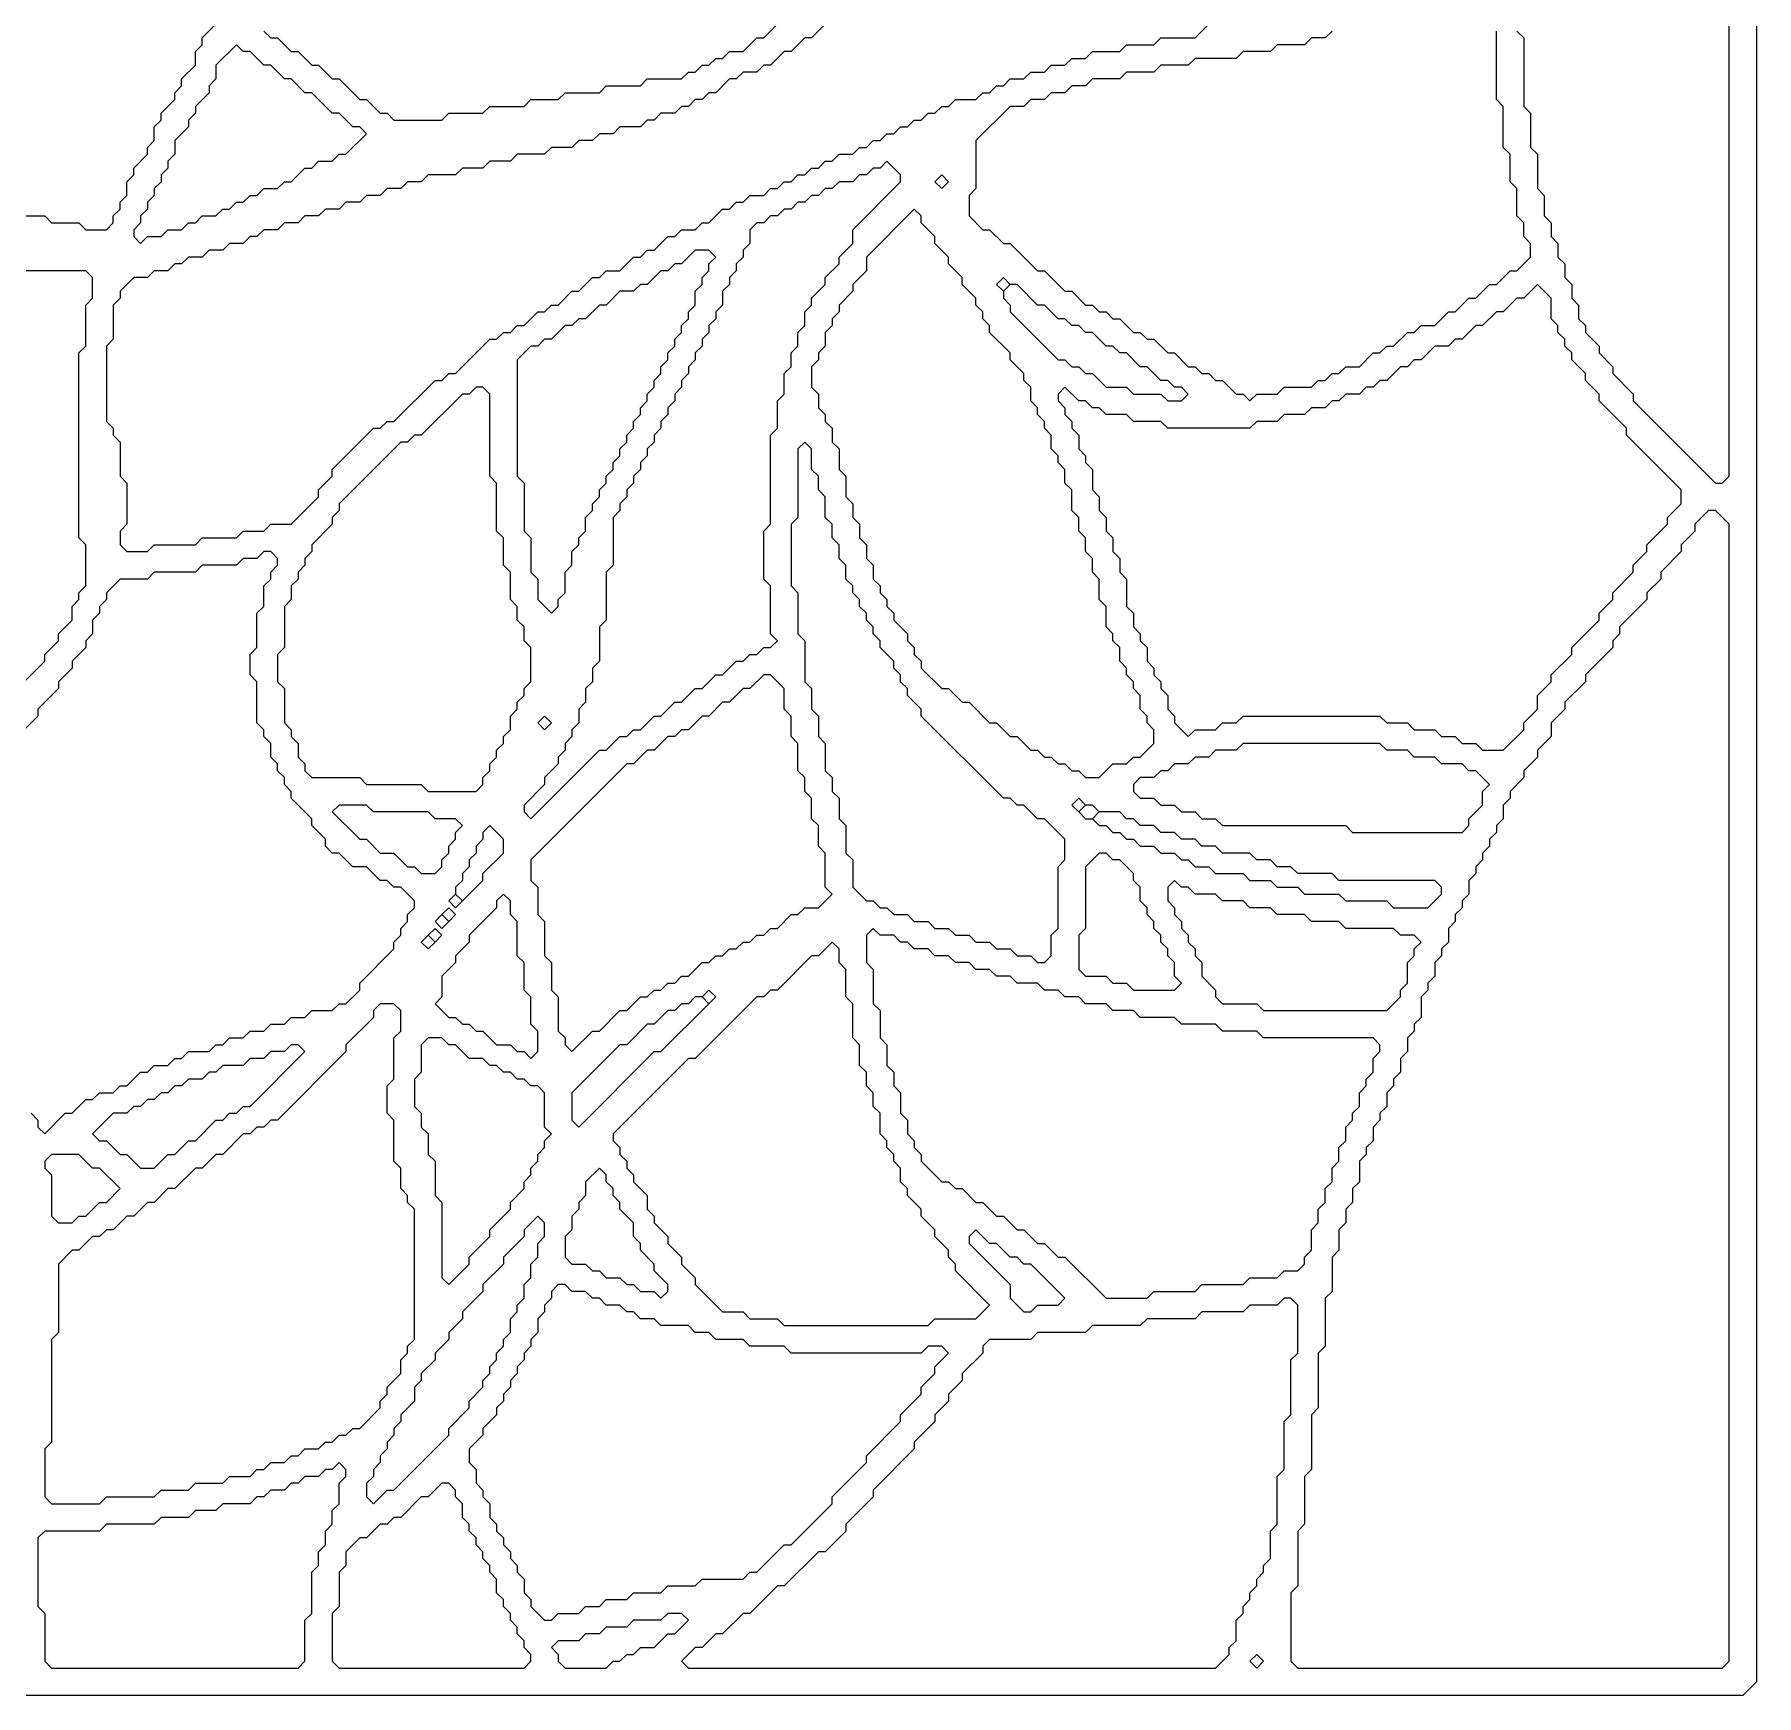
# Model space of a CAD drawing. Header units: millimetres. Extents: x 0 to 100, y 0 to 100.
# Drawn here: x 50.1 to 100.4, y -0.4 to 48.1 of the extents above; entities that cross this region are included whole.
import ezdxf

# ---------------------------------------------------------------- set-up
doc = ezdxf.new("R2010")
doc.units = ezdxf.units.MM
doc.layers.add('default', color=7, linetype='Continuous')

msp = doc.modelspace()

# ---------------------------------------------------------------- linework, layer by layer
at = {"layer": 'default'}
for points in [[(0, -0.4), (-0.4, 0), (-0.4, 100), (0, 100.4), (100, 100.4), (100.4, 100), (100.4, 0), (100, -0.4), (0, -0.4)], [(99.2, 35), (99.4, 35), (99.6, 35.2), (99.6, 53.8)], [(73.6, 48.8), (72.8, 48), (72.6, 48), (72.2, 47.6), (72, 47.6), (71.6, 47.2), (71.4, 47.2), (71.2, 47), (70.8, 47), (70.6, 46.8), (70.4, 46.8), (70, 46.4), (69.8, 46.4), (69.6, 46.2), (69.4, 46.2), (69.2, 46), (69, 46), (68.8, 45.8), (68.4, 45.8), (68.2, 45.6), (68, 45.6), (67.8, 45.4), (67.2, 45.4), (67, 45.2), (66.6, 45.2), (66.4, 45), (66, 45), (65.8, 44.8), (65.2, 44.8), (65, 44.6), (64.2, 44.6), (64, 44.4), (63.4, 44.4), (63.2, 44.2), (62.6, 44.2), (62.4, 44), (61.6, 44), (61.4, 43.8), (61, 43.8), (60.8, 43.6), (60.4, 43.6), (60.2, 43.4), (59.8, 43.4), (59.6, 43.2), (59.2, 43.2), (59, 43), (58.6, 43), (58.4, 42.8), (58, 42.8), (57.8, 42.6), (57.4, 42.6), (57.2, 42.4), (56.8, 42.4), (56.6, 42.2), (56.4, 42.2), (56.2, 42), (55.8, 42), (55.6, 41.8), (55.2, 41.8), (55, 41.6), (54.6, 41.6), (54.4, 41.4), (54.2, 41.4), (54, 41.2), (53.6, 41.2), (53.4, 41), (53, 41), (52.6, 40.6), (52.6, 40.4), (52.4, 40.2), (52.4, 39.2), (52.2, 39), (52.2, 36.8), (52.4, 36.6), (52.4, 36.4), (52.6, 36.2), (52.6, 35.2), (52.8, 35), (52.8, 33.8), (52.6, 33.6), (52.6, 33.2)], [(51.4, 42.6), (51.6, 42.4), (52.2, 42.4), (52.4, 42.6), (52.4, 42.8), (52.6, 43), (52.6, 43.2), (52.8, 43.4), (52.8, 43.8), (53, 44), (53, 44.2), (53.4, 44.6), (53.4, 44.8), (53.6, 45), (53.6, 45.4), (53.8, 45.6), (53.8, 45.8), (54.2, 46.2), (54.2, 46.4), (54.4, 46.6), (54.4, 46.8), (54.8, 47.2), (54.8, 47.6), (55, 47.8), (55, 48), (55.4, 48.4)], [(52.6, 33.2), (52.8, 33), (53.4, 33), (53.6, 33.2), (54.8, 33.2), (55, 33.4), (56, 33.4), (56.2, 33.6), (56.8, 33.6), (57, 33.8), (57.6, 33.8), (58.4, 34.6), (58.4, 34.8), (58.8, 35.2), (58.8, 35.4), (60, 36.6), (60.2, 36.6), (60.4, 36.8), (60.6, 36.8), (61.8, 38), (62, 38), (62.2, 38.2), (62.4, 38.2), (63.4, 39.2), (63.6, 39.2), (63.8, 39.4), (64, 39.4), (64.2, 39.6), (64.4, 39.6), (64.8, 40), (65, 40), (65.2, 40.2), (65.4, 40.2), (65.8, 40.6), (66, 40.6), (66.4, 41), (66.6, 41), (66.8, 41.2), (67.2, 41.2), (67.6, 41.6), (67.8, 41.6), (68, 41.8), (68.2, 41.8), (68.6, 42.2), (68.8, 42.2), (69, 42.4), (69.4, 42.4), (69.6, 42.6), (69.8, 42.6), (70.2, 43), (70.4, 43), (70.6, 43.2), (70.8, 43.2), (71, 43.4), (71.4, 43.4), (71.6, 43.6), (71.8, 43.6), (72, 43.8), (72.2, 43.8), (72.4, 44), (72.6, 44), (72.8, 44.2), (73, 44.2), (73.2, 44.4), (73.4, 44.4), (73.6, 44.6), (74, 44.6), (74.2, 44.8), (74.4, 44.8), (74.6, 45), (74.8, 45), (75, 45.2), (75.2, 45.2), (75.4, 45.4), (75.6, 45.4), (75.8, 45.6), (76, 45.6), (76.2, 45.8), (76.4, 45.8), (76.6, 46), (76.8, 46), (77, 46.2), (77.6, 46.2), (77.8, 46.4), (78, 46.4), (78.2, 46.6), (78.4, 46.6), (78.6, 46.8), (79, 46.8), (79.2, 47), (79.6, 47), (79.8, 47.2), (80.2, 47.2), (80.4, 47.4), (80.8, 47.4), (81, 47.6), (81.8, 47.6), (82, 47.8), (82.8, 47.8), (83, 48), (84, 48), (84.4, 48.4)], [(60.4, 45.8), (60.6, 45.6), (62, 45.6), (62.2, 45.8), (63.2, 45.8), (63.4, 46), (64.4, 46), (64.6, 46.2), (65.4, 46.2), (65.6, 46.4), (66.6, 46.4), (66.8, 46.6), (67.8, 46.6), (68, 46.8), (69, 46.8), (69.2, 47), (69.4, 47), (69.6, 47.2), (69.8, 47.2), (70, 47.4), (70.2, 47.4), (70.4, 47.6), (70.8, 47.6), (71.2, 48), (71.4, 48), (71.8, 48.4)], [(53, 42.2), (53.2, 42), (53.4, 42.2), (53.8, 42.2), (54, 42.4), (54.4, 42.4), (54.6, 42.6), (54.8, 42.6), (55, 42.8), (55.4, 42.8), (55.6, 43), (55.8, 43), (56, 43.2), (56.2, 43.2), (56.4, 43.4), (56.6, 43.4), (56.8, 43.6), (57.2, 43.6), (57.4, 43.8), (57.6, 43.8), (58, 44.2), (58.2, 44.2), (58.4, 44.4), (58.8, 44.4), (59, 44.6), (59.2, 44.6), (59.8, 45.2), (59.6, 45.4), (59.4, 45.4), (59, 45.8), (58.8, 45.8), (58.2, 46.4), (58, 46.4), (57.6, 46.8), (57.4, 46.8), (57, 47.2), (56.8, 47.2), (56.4, 47.6), (56.2, 47.6), (56, 47.8), (55.4, 47.2), (55.4, 46.8), (55.2, 46.6), (55.2, 46.4), (54.8, 46), (54.8, 45.8), (54.6, 45.6), (54.6, 45.4), (54.2, 45), (54.2, 44.6), (54, 44.4), (54, 44.2), (53.8, 44), (53.8, 43.8), (53.6, 43.6), (53.6, 43.4), (53.4, 43.2), (53.4, 43), (53.2, 42.8), (53.2, 42.6), (53, 42.4), (53, 42.2)], [(56.8, 48.2), (57, 48), (57.2, 48), (57.6, 47.6), (57.8, 47.6), (58.2, 47.2), (58.4, 47.2), (58.8, 46.8), (59, 46.8), (59.6, 46.2), (59.8, 46.2), (60.2, 45.8), (60.4, 45.8)], [(88, 48.2), (87.8, 48), (87.4, 48), (87.2, 47.8), (86.4, 47.8), (86.2, 47.6), (85.4, 47.6), (85.2, 47.4), (84, 47.4), (83.8, 47.2), (83, 47.2), (82.8, 47), (82, 47), (81.8, 46.8), (81, 46.8), (80.8, 46.6), (80.4, 46.6), (80.2, 46.4), (79.8, 46.4), (79.6, 46.2), (79.2, 46.2), (79, 46), (78.6, 46), (77.6, 45), (77.6, 43.6), (77.4, 43.4), (77.4, 42.8), (77.8, 42.4), (78, 42.4), (78.4, 42), (78.6, 42), (79.4, 41.2), (79.6, 41.2), (80.2, 40.6), (80.4, 40.6), (80.8, 40.2), (81, 40.2), (81.2, 40), (81.4, 40), (81.6, 39.8), (81.8, 39.8), (82.2, 39.4), (82.4, 39.4), (82.6, 39.2), (82.8, 39.2), (83.2, 38.8), (83.4, 38.8), (83.8, 38.4), (84, 38.4), (84.2, 38.2), (84.4, 38.2), (84.6, 38), (84.8, 38), (85.2, 37.6), (85.4, 37.6)], [(85.4, 37.6), (85.6, 37.4), (85.8, 37.6), (86.4, 37.6), (86.6, 37.8), (87.4, 37.8), (87.6, 38), (87.8, 38), (88, 38.2), (88.2, 38.2), (88.4, 38.4), (88.8, 38.4), (89.2, 38.8), (89.4, 38.8), (89.6, 39), (89.8, 39), (90.2, 39.4), (90.4, 39.4), (90.6, 39.6), (91, 39.6), (91.4, 40), (91.6, 40), (92, 40.4), (92.2, 40.4), (92.6, 40.8), (92.8, 40.8), (93.2, 41.2), (93.4, 41.2), (93.8, 41.6), (93.8, 42), (93.6, 42.2), (93.6, 42.6), (93.4, 42.8), (93.4, 43.6), (93.2, 43.8), (93.2, 44.6), (93, 44.8), (93, 46), (92.8, 46.2), (92.8, 48.2)], [(93.4, 48.2), (93.6, 48), (93.6, 46), (93.8, 45.8), (93.8, 44.8), (94, 44.6), (94, 43.6), (94.2, 43.4), (94.2, 42.8), (94.4, 42.6), (94.4, 42.2), (94.6, 42), (94.6, 41.6), (94.8, 41.4), (94.8, 41), (95, 40.8), (95, 40.4), (95.2, 40.2), (95.2, 39.8), (95.4, 39.6), (95.4, 39.4), (95.8, 39), (95.8, 38.8), (96.2, 38.4), (96.2, 38.2), (96.8, 37.6), (96.8, 37.4), (99.2, 35)], [(64.4, 25.4), (64.6, 25.2), (66.6, 27.2), (66.8, 27.2), (67.2, 27.6), (67.4, 27.6), (67.6, 27.8), (67.8, 27.8), (68.2, 28.2), (68.4, 28.2), (68.8, 28.6), (69, 28.6), (69.4, 29), (69.6, 29), (70, 29.4), (70.2, 29.4), (70.6, 29.8), (70.8, 29.8), (71, 30), (71.2, 30), (71.4, 30.2), (71.6, 30.2), (71.8, 30.4), (71.6, 30.6), (71.6, 32), (71.4, 32.2), (71.4, 33.6), (71.6, 33.8), (71.6, 36.4), (71.8, 36.6), (71.8, 37.4), (72, 37.6), (72, 38.2), (72.2, 38.4), (72.2, 38.8), (72.4, 39), (72.4, 39.4), (72.6, 39.6), (72.6, 40), (72.8, 40.2), (72.8, 40.4), (73.2, 40.8), (73.2, 41), (73.6, 41.4), (73.6, 41.6), (74, 42), (74, 42.4), (75.4, 43.8), (75.4, 44), (75, 44.4), (74.8, 44.2), (74.6, 44.2), (74.4, 44), (74.2, 44), (74, 43.8), (73.6, 43.8), (73.4, 43.6), (73.2, 43.6), (73, 43.4), (72.8, 43.4), (72.6, 43.2), (72.4, 43.2), (72.2, 43), (72, 43), (71.8, 42.8), (71.6, 42.8), (71.4, 42.6), (71.2, 42.6), (71, 42.4), (71, 42), (70.8, 41.8), (70.8, 41.6), (70.6, 41.4), (70.6, 41.2), (70.4, 41), (70.4, 40.8), (70.2, 40.6), (70.2, 40.2), (70, 40), (70, 39.8), (69.8, 39.6), (69.8, 39.4), (69.6, 39.2), (69.6, 39), (69.4, 38.8), (69.4, 38.6), (69.2, 38.4), (69.2, 38.2), (69, 38), (69, 37.8), (68.8, 37.6), (68.8, 37.4), (68.6, 37.2), (68.6, 37), (68.4, 36.8), (68.4, 36.6), (68.2, 36.4), (68.2, 36.2), (68, 36), (68, 35.8), (67.8, 35.6), (67.8, 35.4), (67.6, 35.2), (67.6, 35), (67.4, 34.8), (67.4, 34.6), (67.2, 34.4), (67.2, 34.2), (67, 34), (67, 32.6), (66.8, 32.4), (66.8, 31), (66.6, 30.8), (66.6, 29.8), (66.4, 29.6), (66.4, 29.2), (66.2, 29), (66.2, 28.6), (66, 28.4), (66, 28), (65.8, 27.8), (65.8, 27.6), (65.6, 27.4), (65.6, 27.2), (65.4, 27), (65.4, 26.8), (65, 26.4), (65, 26.2), (64.4, 25.6), (64.4, 25.4)], [(76.4, 43.8), (76.6, 43.6), (76.8, 43.8), (76.6, 44), (76.4, 43.8)], [(49.2, 42.8), (50.4, 42.8), (50.6, 42.6), (51.4, 42.6)], [(80.6, 26.6), (80.8, 26.4), (81.2, 26.4), (81.6, 26.8), (82, 26.8), (82.2, 27), (82.4, 27), (82.8, 27.4), (82.8, 27.8), (82.6, 28), (82.6, 28.2), (82.4, 28.4), (82.4, 28.8), (82.2, 29), (82.2, 29.2), (82, 29.4), (82, 29.6), (81.8, 29.8), (81.8, 30.2), (81.6, 30.4), (81.6, 30.6), (81.4, 30.8), (81.4, 31.4), (81.2, 31.6), (81.2, 32.2), (81, 32.4), (81, 32.8), (80.8, 33), (80.8, 33.4), (80.6, 33.6), (80.6, 34), (80.4, 34.2), (80.4, 34.8), (80.2, 35), (80.2, 35.4), (80, 35.6), (80, 35.8), (79.8, 36), (79.8, 36.4), (79.6, 36.6), (79.6, 36.8), (79.4, 37), (79.4, 37.2), (79.2, 37.4), (79.2, 37.8), (79, 38), (79, 38.2), (78.6, 38.6), (78.6, 38.8), (78, 39.4), (78, 39.6), (77.8, 39.8), (77.8, 40), (77.6, 40.2), (77.6, 40.4), (77.2, 40.8), (77.2, 41), (76.8, 41.4), (76.8, 41.6), (76.4, 42), (76.4, 42.2), (76, 42.6), (76, 42.8), (75.8, 43), (74.4, 41.6), (74.4, 41.2), (74, 40.8), (74, 40.6), (73.6, 40.2), (73.6, 40), (73.4, 39.8), (73.4, 39.6), (73.2, 39.4), (73.2, 39), (73, 38.8), (73, 38.6), (72.8, 38.4), (72.8, 37.8), (73, 37.6), (73, 37.2), (73.2, 37), (73.2, 36.8), (73.4, 36.6), (73.4, 36.2), (73.6, 36), (73.6, 35.4), (73.8, 35.2), (73.8, 34.6), (74, 34.4), (74, 34), (74.2, 33.8), (74.2, 33.4), (74.4, 33.2), (74.4, 32.8), (74.6, 32.6), (74.6, 32.2), (74.8, 32), (74.8, 31.8), (75, 31.6), (75, 31.4), (75.2, 31.2), (75.2, 31), (75.6, 30.6), (75.6, 30.4), (75.8, 30.2), (75.8, 30), (76, 29.8), (76, 29.6), (76.6, 29), (76.8, 29), (77.2, 28.6), (77.4, 28.6), (78, 28), (78.2, 28), (78.6, 27.6), (78.8, 27.6), (79.2, 27.2), (79.4, 27.2), (79.6, 27), (79.8, 27), (80, 26.8), (80.2, 26.8), (80.4, 26.6), (80.6, 26.6)], [(65.2, 31.2), (65.4, 31.4), (65.4, 31.6), (65.6, 31.8), (65.6, 32.4), (65.8, 32.6), (65.8, 33), (66, 33.2), (66, 33.4), (66.2, 33.6), (66.2, 34), (66.4, 34.2), (66.4, 34.4), (66.6, 34.6), (66.6, 34.8), (66.8, 35), (66.8, 35.2), (67, 35.4), (67, 35.6), (67.2, 35.8), (67.2, 36), (67.4, 36.2), (67.4, 36.4), (67.6, 36.6), (67.6, 36.8), (67.8, 37), (67.8, 37.2), (68, 37.4), (68, 37.6), (68.2, 37.8), (68.2, 38), (68.4, 38.2), (68.4, 38.4), (68.6, 38.6), (68.6, 38.8), (68.8, 39), (68.8, 39.2), (69, 39.4), (69, 39.6), (69.2, 39.8), (69.2, 40), (69.4, 40.2), (69.4, 40.6), (69.6, 40.8), (69.6, 41), (69.8, 41.2), (69.8, 41.4), (70, 41.6), (69.8, 41.8), (69.4, 41.8), (69, 41.4), (68.8, 41.4), (68.6, 41.2), (68.4, 41.2), (68, 40.8), (67.8, 40.8), (67.6, 40.6), (67.2, 40.6), (66.8, 40.2), (66.6, 40.2), (66.2, 39.8), (66, 39.8), (65.8, 39.6), (65.6, 39.6), (65.2, 39.2), (65, 39.2), (64.8, 39), (64.6, 39), (64.2, 38.6), (64.2, 35.2), (64.4, 35), (64.4, 33.6), (64.6, 33.4), (64.6, 32.4), (64.8, 32.2), (64.8, 31.6), (65.2, 31.2)], [(49.8, 29.2), (50.4, 29.8), (50.4, 30), (50.8, 30.4), (50.8, 30.6), (51.2, 31), (51.2, 31.4), (51.4, 31.6), (51.4, 31.8), (51.6, 32), (51.6, 33.2), (51.4, 33.4), (51.4, 38.8), (51.6, 39), (51.6, 40.2), (51.8, 40.4), (51.8, 41), (51.6, 41.2), (49.4, 41.2)], [(78.2, 40.8), (78.4, 40.6), (78.6, 40.8), (78.4, 41), (78.2, 40.8)], [(83, 37.6), (83.2, 37.4), (83.6, 37.4), (83.8, 37.6), (83.6, 37.8), (83.4, 37.8), (83.2, 38), (83, 38), (82.6, 38.4), (82.4, 38.4), (82, 38.8), (81.8, 38.8), (81.6, 39), (81.4, 39), (81, 39.4), (80.8, 39.4), (80.6, 39.6), (80.4, 39.6), (80.2, 39.8), (80, 39.8), (79.6, 40.2), (79.4, 40.2), (78.8, 40.8), (78.6, 40.8), (78.4, 40.6), (78.4, 40.4), (78.6, 40.2), (78.6, 40), (80, 38.6), (80.2, 38.6), (80.4, 38.4), (80.6, 38.4), (80.8, 38.2), (81, 38.2), (81.4, 37.8), (82, 37.8), (82.2, 37.6), (83, 37.6)], [(92.2, 27.4), (92.4, 27.2), (93, 27.2), (93.6, 27.8), (93.6, 28), (94, 28.4), (94, 28.8), (94.4, 29.2), (94.4, 29.4), (95, 30), (95, 30.2), (95.8, 31), (95.8, 31.2), (96.2, 31.6), (96.2, 31.8), (96.8, 32.4), (96.8, 32.6), (97.2, 33), (97.2, 33.2), (97.8, 33.8), (97.8, 34), (98.2, 34.4), (98.2, 34.8), (96.6, 36.4), (96.6, 36.6), (95.8, 37.4), (95.8, 37.6), (95.4, 38), (95.4, 38.2), (95, 38.6), (95, 38.8), (94.8, 39), (94.8, 39.2), (94.6, 39.4), (94.6, 39.6), (94.4, 39.8), (94.4, 40.4), (94, 40.8), (93.6, 40.4), (93.4, 40.4), (93, 40), (92.8, 40), (92.4, 39.6), (92.2, 39.6), (91.8, 39.2), (91.6, 39.2), (91.4, 39), (91, 39), (90.6, 38.6), (90.4, 38.6), (90.2, 38.4), (90, 38.4), (89.6, 38), (89.4, 38), (89.2, 37.8), (89, 37.8), (88.8, 37.6), (88.4, 37.6), (88.2, 37.4), (88, 37.4), (87.8, 37.2), (87.4, 37.2), (87.2, 37), (86.6, 37), (86.4, 36.8), (85.8, 36.8), (85.6, 36.6), (83.2, 36.6), (83, 36.8), (82.2, 36.8), (82, 37), (81.4, 37), (81.2, 37.2), (81, 37.2), (80.8, 37.4), (80.6, 37.4), (80.2, 37.8), (80, 37.6), (80, 37.4), (80.2, 37.2), (80.2, 37), (80.4, 36.8), (80.4, 36.6), (80.6, 36.4), (80.6, 36), (80.8, 35.8), (80.8, 35.6), (81, 35.4), (81, 34.8), (81.2, 34.6), (81.2, 34.2), (81.4, 34), (81.4, 33.6), (81.6, 33.4), (81.6, 33), (81.8, 32.8), (81.8, 32.4), (82, 32.2), (82, 31.4), (82.2, 31.2), (82.2, 30.8), (82.4, 30.6), (82.4, 30.4), (82.6, 30.2), (82.6, 29.8), (82.8, 29.6), (82.8, 29.4), (83, 29.2), (83, 29), (83.2, 28.8), (83.2, 28.4), (83.4, 28.2), (83.4, 28), (83.8, 27.6), (84, 27.8), (84.6, 27.8), (84.8, 28), (85.2, 28), (85.4, 28.2), (89.4, 28.2), (89.6, 28), (90.2, 28), (90.4, 27.8), (91, 27.8), (91.2, 27.6), (91.6, 27.6), (91.8, 27.4), (92.2, 27.4)], [(61.4, 26.2), (61.6, 26), (63, 26), (63.2, 26.2), (63.2, 26.4), (63.4, 26.6), (63.4, 26.8), (63.6, 27), (63.6, 27.2), (63.8, 27.4), (63.8, 27.6), (64, 27.8), (64, 28.2), (64.2, 28.4), (64.2, 28.6), (64.4, 28.8), (64.4, 29), (64.6, 29.2), (64.6, 30.2), (64.4, 30.4), (64.4, 30.8), (64.2, 31), (64.2, 31.4), (64, 31.6), (64, 32.4), (63.8, 32.6), (63.8, 33.4), (63.6, 33.6), (63.6, 35), (63.4, 35.2), (63.4, 37.6), (63.2, 37.8), (63, 37.8), (62.8, 37.6), (62.6, 37.6), (61.4, 36.4), (61.2, 36.4), (61, 36.2), (60.8, 36.2), (59, 34.4), (59, 34.2), (58.8, 34), (58.8, 33.8), (58.2, 33.2), (58.2, 33), (58, 32.8), (58, 32.6), (57.8, 32.4), (57.8, 32.2), (57.6, 32), (57.6, 31.6), (57.4, 31.4), (57.4, 30.2), (57.2, 30), (57.2, 29.2), (57.4, 29), (57.4, 28), (57.6, 27.8), (57.6, 27.6), (57.8, 27.4), (57.8, 27), (58, 26.8), (58, 26.6), (58.2, 26.4), (59.6, 26.4), (59.8, 26.2), (61.4, 26.2)], [(79.2, 21.2), (79.4, 21), (79.6, 21), (79.8, 21.2), (79.8, 21.8), (80, 22), (80, 23.8), (80.2, 24), (80.2, 24.6), (79.6, 25.2), (79.4, 25.2), (79, 25.6), (78.8, 25.6), (78.6, 25.8), (78.4, 25.8), (76, 28.2), (76, 28.4), (75.6, 28.8), (75.6, 29), (75.4, 29.2), (75.4, 29.4), (75.2, 29.6), (75.2, 29.8), (74.8, 30.2), (74.8, 30.4), (74.6, 30.6), (74.6, 30.8), (74.4, 31), (74.4, 31.2), (74.2, 31.4), (74.2, 31.6), (74, 31.8), (74, 32), (73.8, 32.2), (73.8, 32.6), (73.6, 32.8), (73.6, 33.2), (73.4, 33.4), (73.4, 33.8), (73.2, 34), (73.2, 34.6), (73, 34.8), (73, 35.2), (72.8, 35.4), (72.8, 36), (72.6, 36.2), (72.4, 36), (72.4, 34), (72.2, 33.8), (72.2, 32), (72.4, 31.8), (72.4, 30.6), (72.6, 30.4), (72.6, 29.2), (72.8, 29), (72.8, 28.4), (73, 28.2), (73, 27.6), (73.2, 27.4), (73.2, 26.6), (73.4, 26.4), (73.4, 26), (73.6, 25.8), (73.6, 25.2), (73.8, 25), (73.8, 24.2), (74, 24), (74, 23.2), (74.4, 22.8), (74.6, 22.8), (74.8, 22.6), (75, 22.6), (75.2, 22.4), (75.6, 22.4), (75.8, 22.2), (76.2, 22.2), (76.4, 22), (76.8, 22), (77, 21.8), (77.4, 21.8), (77.6, 21.6), (78, 21.6), (78.2, 21.4), (78.6, 21.4), (78.8, 21.2), (79.2, 21.2)], [(86.8, 0.6), (87, 0.4), (99.4, 0.4), (99.6, 0.6), (99.6, 33.8), (99.2, 34.2), (99, 34.2), (98.6, 33.8), (98.6, 33.6), (98.2, 33.2), (98.2, 33), (97.6, 32.4), (97.6, 32.2), (97.2, 31.8), (97.2, 31.6), (96.4, 30.8), (96.4, 30.6), (96.2, 30.4), (96.2, 30.2), (95.4, 29.4), (95.4, 29.2), (94.8, 28.6), (94.8, 28.4), (94.4, 28), (94.4, 27.6), (94, 27.2), (94, 27), (93.6, 26.6), (93.6, 26.4), (93.2, 26), (93.2, 25.8), (93, 25.6), (93, 25.2), (92.8, 25), (92.8, 24.8), (92.6, 24.6), (92.6, 24.4), (92.4, 24.2), (92.4, 24), (92.2, 23.8), (92.2, 23.6), (92, 23.4), (92, 23), (91.8, 22.8), (91.8, 22.6), (91.6, 22.4), (91.6, 22.2), (91.4, 22), (91.4, 21.6), (91.2, 21.4), (91.2, 21.2), (91, 21), (91, 20.6), (90.8, 20.4), (90.8, 20.2), (90.6, 20), (90.6, 19.4), (90.4, 19.2), (90.4, 19), (90.2, 18.8), (90.2, 18.4), (90, 18.2), (90, 17.8), (89.8, 17.6), (89.8, 17.4), (89.6, 17.2), (89.6, 16.8), (89.4, 16.6), (89.4, 16.4), (89.2, 16.2), (89.2, 15.8), (89, 15.6), (89, 15.4), (88.8, 15.2), (88.8, 14.6), (88.6, 14.4), (88.6, 14), (88.4, 13.8), (88.4, 13.4), (88.2, 13.2), (88.2, 12.6), (88, 12.4), (88, 11.4), (87.8, 11.2), (87.8, 9.8), (87.6, 9.6), (87.6, 8), (87.4, 7.8), (87.4, 6.2), (87.2, 6), (87.2, 4.6), (87, 4.4), (87, 2.8), (86.8, 2.6), (86.8, 0.6)], [(50.2, 16.2), (50.4, 16), (51, 16.6), (51.2, 16.6), (51.6, 17), (51.8, 17), (52, 17.2), (52.4, 17.2), (52.6, 17.4), (52.8, 17.4), (53.2, 17.8), (53.4, 17.8), (53.6, 18), (54, 18), (54.2, 18.2), (54.4, 18.2), (54.6, 18.4), (55.2, 18.4), (55.4, 18.6), (55.6, 18.6), (55.8, 18.8), (56.2, 18.8), (56.4, 19), (56.8, 19), (57, 19.2), (57.4, 19.2), (57.6, 19.4), (58, 19.4), (58.2, 19.6), (58.8, 19.6), (59, 19.8), (59.2, 19.8), (59.6, 20.2), (59.6, 20.4), (60.6, 21.4), (60.6, 21.6), (60.8, 21.8), (60.8, 22), (61, 22.2), (61, 22.4), (61.2, 22.6), (61.2, 22.8), (60.8, 23.2), (60.6, 23.2), (60.4, 23.4), (60.2, 23.4), (59.8, 23.8), (59.4, 23.8), (59, 24.2), (58.8, 24.2), (58.6, 24.4), (58.6, 24.6), (58.2, 25), (58.2, 25.2), (57.6, 25.8), (57.6, 26), (57.4, 26.2), (57.4, 26.4), (57.2, 26.6), (57.2, 26.8), (57, 27), (57, 27.4), (56.8, 27.6), (56.8, 27.8), (56.6, 28), (56.6, 29.2), (56.4, 29.4), (56.4, 30), (56.6, 30.2), (56.6, 31.2), (56.8, 31.4), (56.8, 32), (57, 32.2), (57, 32.4), (57.2, 32.6), (57.2, 32.8), (57, 33), (56.8, 33), (56.6, 32.8), (56.2, 32.8), (56, 32.6), (55, 32.6), (54.8, 32.4), (53.6, 32.4), (53.4, 32.2), (52.6, 32.2), (52.2, 31.8), (52.2, 31.6), (52, 31.4), (52, 31.2), (51.8, 31), (51.8, 30.6), (51.6, 30.4), (51.6, 30.2), (51.2, 29.8), (51.2, 29.6), (50.8, 29.2), (50.8, 29), (50.2, 28.4), (50.2, 28.2), (49.4, 27.4)], [(65.6, 18.6), (65.8, 18.4), (66.4, 19), (66.6, 19), (67.2, 19.6), (67.4, 19.6), (67.8, 20), (68, 20), (68.2, 20.2), (68.4, 20.2), (68.6, 20.4), (68.8, 20.4), (69, 20.6), (69.2, 20.6), (69.6, 21), (69.8, 21), (70, 21.2), (70.2, 21.2), (70.4, 21.4), (70.6, 21.4), (70.8, 21.6), (71, 21.6), (71.2, 21.8), (71.4, 21.8), (71.6, 22), (71.8, 22), (72.2, 22.4), (72.4, 22.4), (72.6, 22.6), (73, 22.6), (73.4, 23), (73.2, 23.2), (73.2, 24.2), (73, 24.4), (73, 25), (72.8, 25.2), (72.8, 25.8), (72.6, 26), (72.6, 26.4), (72.4, 26.6), (72.4, 27.4), (72.2, 27.6), (72.2, 28.2), (72, 28.4), (72, 29), (71.6, 29.4), (71.4, 29.4), (71, 29), (70.8, 29), (70.4, 28.6), (70.2, 28.6), (69.8, 28.2), (69.6, 28.2), (69.2, 27.8), (69, 27.8), (68.8, 27.6), (68.6, 27.6), (68.2, 27.2), (68, 27.2), (67.6, 26.8), (67.4, 26.8), (64.6, 24), (64.6, 23.4), (64.8, 23.2), (64.8, 22.4), (65, 22.2), (65, 21.2), (65.2, 21), (65.2, 20.2), (65.4, 20), (65.4, 19), (65.6, 18.8), (65.6, 18.6)], [(64.8, 28), (65, 27.8), (65.2, 28), (65, 28.2), (64.8, 28)], [(88.4, 25), (88.6, 24.8), (91.8, 24.8), (92, 25), (92, 25.2), (92.4, 25.6), (92.4, 26), (92.6, 26.2), (92.2, 26.6), (92, 26.6), (91.8, 26.8), (91.2, 26.8), (91, 27), (90.4, 27), (90.2, 27.2), (89.6, 27.2), (89.4, 27.4), (85.4, 27.4), (85.2, 27.2), (84.6, 27.2), (84.4, 27), (84, 27), (83.8, 26.8), (83.4, 26.8), (83.2, 26.6), (83, 26.6), (82.8, 26.4), (82.4, 26.4), (82.2, 26.2), (82.2, 26), (82.4, 25.8), (82.8, 25.8), (83, 25.6), (83.4, 25.6), (83.6, 25.4), (84, 25.4), (84.2, 25.2), (84.6, 25.2), (84.8, 25), (88.4, 25)], [(80.4, 25.6), (80.6, 25.4), (80.8, 25.6), (80.6, 25.8), (80.4, 25.6)], [(61.2, 23.8), (61.4, 23.6), (61.8, 23.6), (62, 23.8), (62, 24), (62.2, 24.2), (62.2, 24.4), (62.4, 24.6), (62.4, 24.8), (62.6, 25), (62.4, 25.2), (61.8, 25.2), (61.6, 25.4), (60, 25.4), (59.8, 25.6), (59, 25.6), (58.8, 25.4), (59.6, 24.6), (59.8, 24.6), (60.2, 24.2), (60.6, 24.2), (61, 23.8), (61.2, 23.8)], [(80.6, 25.4), (80.8, 25.2), (81, 25.2), (81.2, 25.4), (81, 25.6), (80.8, 25.6), (80.6, 25.4)], [(89.6, 22.8), (89.8, 22.6), (90.8, 22.6), (91.2, 23), (91.2, 23.2), (91, 23.4), (88.2, 23.4), (88, 23.6), (87, 23.6), (86.8, 23.8), (86.4, 23.8), (86.2, 24), (85.8, 24), (85.6, 24.2), (84.8, 24.2), (84.6, 24.4), (84.2, 24.4), (84, 24.6), (83.6, 24.6), (83.4, 24.8), (83, 24.8), (82.8, 25), (82.4, 25), (82.2, 25.2), (82, 25.2), (81.8, 25.4), (81.2, 25.4), (81, 25.2), (81.2, 25), (81.4, 25), (81.6, 24.8), (81.8, 24.8), (82, 24.6), (82.2, 24.6), (82.4, 24.4), (82.8, 24.4), (83, 24.2), (83.4, 24.2), (83.6, 24), (83.8, 24), (84, 23.8), (84.4, 23.8), (84.6, 23.6), (85.4, 23.6), (85.6, 23.4), (86.2, 23.4), (86.4, 23.2), (87, 23.2), (87.2, 23), (88.2, 23), (88.4, 22.8), (89.6, 22.8)], [(62.4, 23), (62.6, 22.8), (63.2, 23.4), (63.2, 23.6), (63.8, 24.2), (63.8, 24.6), (63.4, 25), (63.2, 24.8), (63.2, 24.6), (63, 24.4), (63, 24.2), (62.8, 24), (62.8, 23.8), (62.6, 23.6), (62.6, 23.4), (62.4, 23.2), (62.4, 23)], [(82, 20.4), (82.2, 20.2), (83.4, 20.2), (83.6, 20.4), (83.4, 20.6), (83.4, 21), (83.2, 21.2), (83.2, 21.4), (83, 21.6), (83, 21.8), (82.8, 22), (82.8, 22.2), (82.6, 22.4), (82.6, 22.6), (82.4, 22.8), (82.4, 23.2), (82.2, 23.4), (82.2, 23.6), (81.8, 24), (81.6, 24), (81.4, 24.2), (81.2, 24.2), (80.8, 23.8), (80.8, 22), (80.6, 21.8), (80.6, 20.8), (80.8, 20.6), (81.4, 20.6), (81.6, 20.4), (82, 20.4)], [(85.8, 19.8), (86, 19.6), (89.6, 19.6), (90, 20), (90, 20.2), (90.2, 20.4), (90.2, 21), (90.4, 21.2), (90.4, 21.4), (90.6, 21.6), (90.4, 21.8), (90, 21.8), (89.8, 22), (88.4, 22), (88.2, 22.2), (87.4, 22.2), (87.2, 22.4), (86.4, 22.4), (86.2, 22.6), (85.6, 22.6), (85.4, 22.8), (84.8, 22.8), (84.6, 23), (84, 23), (83.8, 23.2), (83.6, 23.2), (83.4, 23.4), (83.2, 23.2), (83.2, 22.8), (83.4, 22.6), (83.4, 22.4), (83.6, 22.2), (83.6, 22), (83.8, 21.8), (83.8, 21.6), (84, 21.4), (84, 21.2), (84.2, 21), (84.2, 20.6), (84.6, 20.2), (84.6, 20), (84.8, 19.8), (85.8, 19.8)], [(64.4, 18.4), (64.6, 18.2), (64.8, 18.4), (64.8, 19), (64.6, 19.2), (64.6, 20), (64.4, 20.2), (64.4, 21), (64.2, 21.2), (64.2, 22.2), (64, 22.4), (64, 22.8), (63.8, 23), (63.6, 22.8), (63.6, 22.6), (62.8, 21.8), (62.8, 21.6), (62.4, 21.2), (62.4, 21), (62, 20.6), (62, 20), (61.8, 19.8), (62.2, 19.4), (62.4, 19.4), (62.6, 19.2), (62.8, 19.2), (63, 19), (63.2, 19), (63.6, 18.6), (64, 18.6), (64.2, 18.4), (64.4, 18.4)], [(62.2, 22.8), (62.4, 22.6), (62.6, 22.8), (62.4, 23), (62.2, 22.8)], [(61.8, 22.2), (62, 22), (62.2, 22.2), (62, 22.4), (61.8, 22.2)], [(62, 22.4), (62.2, 22.2), (62.4, 22.4), (62.2, 22.6), (62, 22.4)], [(61.4, 21.6), (61.6, 21.4), (61.8, 21.6), (61.6, 21.8), (61.4, 21.6)], [(61.6, 21.8), (61.8, 21.6), (62, 21.8), (61.8, 22), (61.6, 21.8)], [(81.4, 11.2), (82.6, 11.2), (82.8, 11.4), (84, 11.4), (84.2, 11.6), (85.4, 11.6), (85.6, 11.8), (86.4, 11.8), (86.6, 12), (87, 12), (87.2, 12.2), (87.2, 12.4), (87.4, 12.6), (87.4, 13.2), (87.6, 13.4), (87.6, 13.8), (87.8, 14), (87.8, 14.4), (88, 14.6), (88, 15), (88.2, 15.2), (88.2, 15.6), (88.4, 15.8), (88.4, 16.2), (88.6, 16.4), (88.6, 16.6), (88.8, 16.8), (88.8, 17.2), (89, 17.4), (89, 17.6), (89.2, 17.8), (89.2, 18.2), (89.4, 18.4), (89.4, 18.6), (89.2, 18.8), (86, 18.8), (85.8, 19), (84.8, 19), (84.6, 19.2), (83.6, 19.2), (83.4, 19.4), (82.4, 19.4), (82.2, 19.6), (81.6, 19.6), (81.4, 19.8), (80.8, 19.8), (80.6, 20), (80.2, 20), (80, 20.2), (79.6, 20.2), (79.4, 20.4), (78.8, 20.4), (78.6, 20.6), (78.2, 20.6), (78, 20.8), (77.6, 20.8), (77.4, 21), (77, 21), (76.8, 21.2), (76.4, 21.2), (76.2, 21.4), (75.8, 21.4), (75.6, 21.6), (75.4, 21.6), (75.2, 21.8), (74.8, 21.8), (74.6, 22), (74.4, 21.8), (74.4, 21), (74.6, 20.8), (74.6, 19.8), (74.8, 19.6), (74.8, 18.8), (75, 18.6), (75, 18), (75.2, 17.8), (75.2, 17.4), (75.4, 17.2), (75.4, 16.6), (75.6, 16.4), (75.6, 16), (75.8, 15.8), (75.8, 15.6), (76, 15.4), (76, 15.2), (76.6, 14.6), (76.8, 14.6), (77, 14.4), (77.2, 14.4), (77.6, 14), (77.8, 14), (78.2, 13.6), (78.4, 13.6), (78.8, 13.2), (79, 13.2), (79.4, 12.8), (79.6, 12.8), (80, 12.4), (80.2, 12.4), (81.4, 11.2)], [(71.8, 10.6), (72, 10.4), (76.2, 10.4), (76.4, 10.6), (77.6, 10.6), (78, 11), (77, 12), (77, 12.2), (76.8, 12.4), (76.8, 12.6), (76.4, 13), (76.4, 13.2), (76, 13.6), (76, 13.8), (75.6, 14.2), (75.6, 14.4), (75.4, 14.6), (75.4, 15), (75.2, 15.2), (75.2, 15.4), (75, 15.6), (75, 15.8), (74.8, 16), (74.8, 16.6), (74.6, 16.8), (74.6, 17.2), (74.4, 17.4), (74.4, 17.8), (74.2, 18), (74.2, 18.6), (74, 18.8), (74, 19.8), (73.8, 20), (73.8, 20.8), (73.6, 21), (73.6, 21.4), (73.4, 21.6), (73, 21.2), (72.8, 21.2), (71.8, 20.2), (71.6, 20.2), (71.4, 20), (71.2, 20), (69.4, 18.2), (69.2, 18.2), (67, 16), (67, 15.8), (67.2, 15.6), (67.2, 15.4), (67.4, 15.2), (67.4, 15), (67.6, 14.8), (67.6, 14.6), (68, 14.2), (68, 13.8), (68.2, 13.6), (68.2, 13.4), (68.6, 13), (68.6, 12.8), (69, 12.4), (69, 12.2), (69.4, 11.8), (69.4, 11.6), (70.2, 10.8), (70.8, 10.8), (71, 10.6), (71.8, 10.6)], [(69.6, 20), (69.8, 19.8), (70, 20), (69.8, 20.2), (69.6, 20)], [(50.4, 5.4), (50.6, 5.2), (52, 5.2), (52.2, 5.4), (53.6, 5.4), (53.8, 5.6), (54.6, 5.6), (54.8, 5.8), (55.6, 5.8), (55.8, 6), (56.4, 6), (56.6, 6.2), (56.8, 6.2), (57, 6.4), (57.4, 6.4), (57.6, 6.6), (57.8, 6.6), (58, 6.8), (58.4, 6.8), (58.6, 7), (58.8, 7), (59, 7.2), (59.2, 7.2), (59.4, 7.4), (59.6, 7.4), (60.2, 8), (60.2, 8.2), (60.4, 8.4), (60.4, 8.6), (60.8, 9), (60.8, 9.4), (61, 9.6), (61, 9.8), (61.2, 10), (61.2, 13.8), (61, 14), (61, 14.2), (60.8, 14.4), (60.8, 15), (60.6, 15.2), (60.6, 16.4), (60.4, 16.6), (60.4, 17.4), (60.6, 17.6), (60.6, 18.8), (60.8, 19), (60.8, 19.6), (60.6, 19.8), (60.2, 19.8), (60, 19.6), (60, 19.4), (59.2, 18.6), (59.2, 18.4), (57.2, 16.4), (57, 16.4), (56.8, 16.2), (56.6, 16.2), (56.4, 16), (56.2, 16), (55.6, 15.4), (55.4, 15.4), (55, 15), (54.8, 15), (54.2, 14.4), (54, 14.4), (53.6, 14), (53.4, 14), (53, 13.6), (52.8, 13.6), (52.4, 13.2), (52.2, 13.2), (52, 13), (51.8, 13), (51.4, 12.6), (51.2, 12.6), (50.8, 12.2), (50.8, 10.2), (50.6, 10), (50.6, 7), (50.4, 6.8), (50.4, 5.4)], [(65.8, 16.4), (66, 16.2), (68.2, 18.4), (68.4, 18.4), (69.8, 19.8), (69.6, 20), (69.4, 20), (69.2, 19.8), (69, 19.8), (68.8, 19.6), (68.6, 19.6), (68.2, 19.2), (68, 19.2), (67.4, 18.6), (67.2, 18.6), (65.8, 17.2), (65.8, 16.4)], [(62, 11.8), (62.2, 11.6), (62.8, 12.2), (62.8, 12.4), (63.4, 13), (63.4, 13.2), (64, 13.8), (64, 14), (64.4, 14.4), (64.4, 14.6), (64.6, 14.8), (64.6, 15), (64.8, 15.2), (64.8, 15.4), (65, 15.6), (65, 15.8), (65.2, 16), (65, 16.2), (65, 17.2), (64.8, 17.4), (64.6, 17.4), (64.4, 17.6), (64.2, 17.6), (64, 17.8), (63.8, 17.8), (63.6, 18), (63.4, 18), (63.2, 18.2), (62.8, 18.2), (62.4, 18.6), (62.2, 18.6), (62, 18.8), (61.6, 18.8), (61.4, 18.6), (61.4, 17.8), (61.2, 17.6), (61.2, 16.8), (61.4, 16.6), (61.4, 16.2), (61.6, 16), (61.6, 15.4), (61.8, 15.2), (61.8, 14.2), (62, 14), (62, 11.8)], [(53.2, 15), (53.6, 15), (54, 15.4), (54.2, 15.4), (54.6, 15.8), (54.8, 15.8), (55.4, 16.4), (55.6, 16.4), (55.8, 16.6), (56, 16.6), (56.2, 16.8), (56.4, 16.8), (58, 18.4), (57.8, 18.6), (57.6, 18.6), (57.4, 18.4), (57, 18.4), (56.8, 18.2), (56.4, 18.2), (56.2, 18), (55.6, 18), (55.4, 17.8), (55.2, 17.8), (55, 17.6), (54.6, 17.6), (54.4, 17.4), (54.2, 17.4), (54, 17.2), (53.8, 17.2), (53.6, 17), (53.4, 17), (53.2, 16.8), (53, 16.8), (52.8, 16.6), (52.4, 16.6), (51.8, 16), (52, 15.8), (52.2, 15.8), (52.6, 15.4), (52.8, 15.4), (53.2, 15)], [(50, 16.6), (50.2, 16.4), (50.2, 16.2)], [(50.6, 13.6), (50.8, 13.4), (51.2, 13.4), (51.4, 13.6), (51.6, 13.6), (52, 14), (52.2, 14), (52.6, 14.4), (52, 15), (51.8, 15), (51.4, 15.4), (50.6, 15.4), (50.4, 15.2), (50.4, 15), (50.6, 14.8), (50.6, 13.6)], [(68.2, 11.4), (68.4, 11.2), (68.6, 11.4), (68.6, 11.6), (68.2, 12), (68.2, 12.2), (67.8, 12.6), (67.8, 12.8), (67.6, 13), (67.6, 13.4), (67.2, 13.8), (67.2, 14), (67, 14.2), (67, 14.4), (66.8, 14.6), (66.8, 14.8), (66.6, 15), (66.2, 14.6), (66.2, 14.2), (66, 14), (66, 13.8), (65.8, 13.6), (65.8, 13.2), (65.6, 13), (65.6, 12.4), (65.8, 12.2), (66.2, 12.2), (66.4, 12), (66.6, 12), (66.8, 11.8), (67.2, 11.8), (67.4, 11.6), (67.6, 11.6), (67.8, 11.4), (68.2, 11.4)], [(59.8, 5.4), (60, 5.2), (60.4, 5.6), (60.6, 5.6), (62.2, 7.2), (62.2, 7.4), (62.8, 8), (62.8, 8.2), (63.2, 8.6), (63.2, 8.8), (63.4, 9), (63.4, 9.2), (63.6, 9.4), (63.6, 9.6), (63.8, 9.8), (63.8, 10), (64, 10.2), (64, 10.6), (64.2, 10.8), (64.2, 11), (64.4, 11.2), (64.4, 11.6), (64.6, 11.8), (64.6, 12.2), (64.8, 12.4), (64.8, 12.8), (65, 13), (65, 13.4), (64.8, 13.6), (64.4, 13.2), (64.4, 13), (63.8, 12.4), (63.8, 12.2), (63.2, 11.6), (63.2, 11.4), (62.6, 10.8), (62.6, 10.6), (62.2, 10.2), (62.2, 10), (61.8, 9.6), (61.8, 9.4), (61.4, 9), (61.4, 8.8), (61.2, 8.6), (61.2, 8.2), (60.8, 7.8), (60.8, 7.6), (60.6, 7.4), (60.6, 7.2), (60.4, 7), (60.4, 6.8), (60.2, 6.6), (60.2, 6.4), (60, 6.2), (60, 6), (59.8, 5.8), (59.8, 5.4)], [(79, 10.8), (79.2, 10.8), (79.4, 11), (80, 11), (80.2, 11.2), (79.2, 12.2), (79, 12.2), (78.8, 12.4), (78.6, 12.4), (78.2, 12.8), (78, 12.8), (77.6, 13.2), (77.4, 13), (77.4, 12.8), (78.6, 11.6), (78.6, 11.2), (79, 10.8)], [(65, 1.8), (65.2, 1.8), (65.4, 2), (66, 2), (66.2, 2.2), (66.6, 2.2), (66.8, 2.4), (67.4, 2.4), (67.6, 2.6), (68.4, 2.6), (68.6, 2.8), (69.4, 2.8), (69.6, 3), (70.8, 3), (71, 3.2), (71.2, 3.2), (72, 4), (72.2, 4), (73.4, 5.2), (73.4, 5.4), (74.4, 6.4), (74.4, 6.6), (75.4, 7.6), (75.4, 7.8), (76, 8.4), (76, 8.6), (76.4, 9), (76.4, 9.2), (76.8, 9.6), (76.6, 9.8), (76.2, 9.8), (76, 9.6), (72.2, 9.6), (72, 9.8), (71, 9.8), (70.8, 10), (70, 10), (69.8, 10.2), (69.4, 10.2), (69.2, 10.4), (68.4, 10.4), (68.2, 10.6), (67.8, 10.6), (67.6, 10.8), (67.4, 10.8), (67.2, 11), (66.8, 11), (66.6, 11.2), (66.4, 11.2), (66.2, 11.4), (65.8, 11.4), (65.6, 11.6), (65.4, 11.6), (65.2, 11.4), (65.2, 11.2), (65, 11), (65, 10.8), (64.8, 10.6), (64.8, 10.2), (64.6, 10), (64.6, 9.8), (64.4, 9.6), (64.4, 9.4), (64.2, 9.2), (64.2, 9), (64, 8.8), (64, 8.6), (63.8, 8.4), (63.8, 8.2), (63.6, 8), (63.6, 7.8), (63.2, 7.4), (63.2, 7.2), (62.8, 6.8), (62.8, 6.4), (63, 6.2), (63, 5.8), (63.2, 5.6), (63.2, 5.4), (63.4, 5.2), (63.4, 4.8), (63.6, 4.6), (63.6, 4.4), (63.8, 4.2), (63.8, 4), (64, 3.8), (64, 3.6), (64.2, 3.4), (64.2, 3.2), (64.4, 3), (64.4, 2.6), (64.6, 2.4), (64.6, 2.2), (65, 1.8)], [(69, 0.6), (69.2, 0.4), (84.6, 0.4), (85, 0.8), (85, 1), (85.2, 1.2), (85.2, 1.8), (85.4, 2), (85.4, 2.2), (85.6, 2.4), (85.6, 2.6), (85.8, 2.8), (85.8, 3), (86, 3.2), (86, 3.4), (86.2, 3.6), (86.2, 4.4), (86.4, 4.6), (86.4, 6), (86.6, 6.2), (86.6, 7.6), (86.8, 7.8), (86.8, 9.4), (87, 9.6), (87, 11), (86.8, 11.2), (86.6, 11.2), (86.4, 11), (85.6, 11), (85.4, 10.8), (84.2, 10.8), (84, 10.6), (82.6, 10.6), (82.4, 10.4), (81, 10.4), (80.8, 10.2), (79.4, 10.2), (79.2, 10), (78, 10), (77.8, 9.8), (77.8, 9.6), (77.2, 9), (77.2, 8.8), (76.8, 8.4), (76.8, 8.2), (76.4, 7.8), (76.4, 7.6), (75.8, 7), (75.8, 6.8), (74.6, 5.6), (74.6, 5.4), (73.8, 4.6), (73.8, 4.4), (73.2, 3.8), (73, 3.8), (72, 2.8), (71.8, 2.8), (71, 2), (70.8, 2), (70.2, 1.4), (70, 1.4), (69.6, 1), (69.4, 1), (69, 0.6)], [(50.4, 0.6), (50.6, 0.4), (57.8, 0.4), (58, 0.6), (58, 1.8), (58.2, 2), (58.2, 3.2), (58.4, 3.4), (58.4, 3.8), (58.6, 4), (58.6, 4.4), (58.8, 4.6), (58.8, 5), (59, 5.2), (59, 5.8), (59.2, 6), (59.2, 6.2), (59, 6.4), (58.8, 6.2), (58.6, 6.2), (58.4, 6), (58, 6), (57.8, 5.8), (57.6, 5.8), (57.4, 5.6), (57, 5.6), (56.8, 5.4), (56.6, 5.4), (56.4, 5.2), (55.6, 5.2), (55.4, 5), (54.8, 5), (54.6, 4.8), (53.8, 4.8), (53.6, 4.6), (52.2, 4.6), (52, 4.4), (50.4, 4.4), (50.2, 4.2), (50.2, 2.2), (50.4, 2), (50.4, 0.6)], [(58.8, 0.6), (59, 0.4), (64.4, 0.4), (64.6, 0.6), (64.6, 0.8), (64.4, 1), (64.4, 1.2), (64.2, 1.4), (64.2, 1.6), (64, 1.8), (64, 2), (63.8, 2.2), (63.8, 2.4), (63.6, 2.6), (63.6, 3), (63.4, 3.2), (63.4, 3.4), (63.2, 3.6), (63.2, 3.8), (63, 4), (63, 4.2), (62.8, 4.4), (62.8, 4.6), (62.6, 4.8), (62.6, 5.2), (62.4, 5.4), (62.4, 5.6), (62.2, 5.8), (62, 5.8), (61.6, 5.4), (61.4, 5.4), (60.8, 4.8), (60.6, 4.8), (60.4, 4.6), (60.2, 4.6), (59.8, 4.2), (59.6, 4.2), (59.2, 3.8), (59.2, 3.4), (59, 3.2), (59, 2.2), (58.8, 2), (58.8, 0.6)], [(65.4, 0.6), (65.6, 0.4), (66.8, 0.4), (67, 0.6), (67.2, 0.6), (67.4, 0.8), (67.6, 0.8), (67.8, 1), (68.2, 1), (68.6, 1.4), (68.8, 1.4), (69.2, 1.8), (69, 2), (68.6, 2), (68.4, 1.8), (67.6, 1.8), (67.4, 1.6), (66.8, 1.6), (66.6, 1.4), (66.2, 1.4), (66, 1.2), (65.4, 1.2), (65.2, 1), (65.4, 0.8), (65.4, 0.6)], [(85.6, 0.6), (85.8, 0.4), (86, 0.6), (85.8, 0.8), (85.6, 0.6)]]:
    msp.add_lwpolyline(points, dxfattribs=at)

doc.saveas('drawing.dxf')
